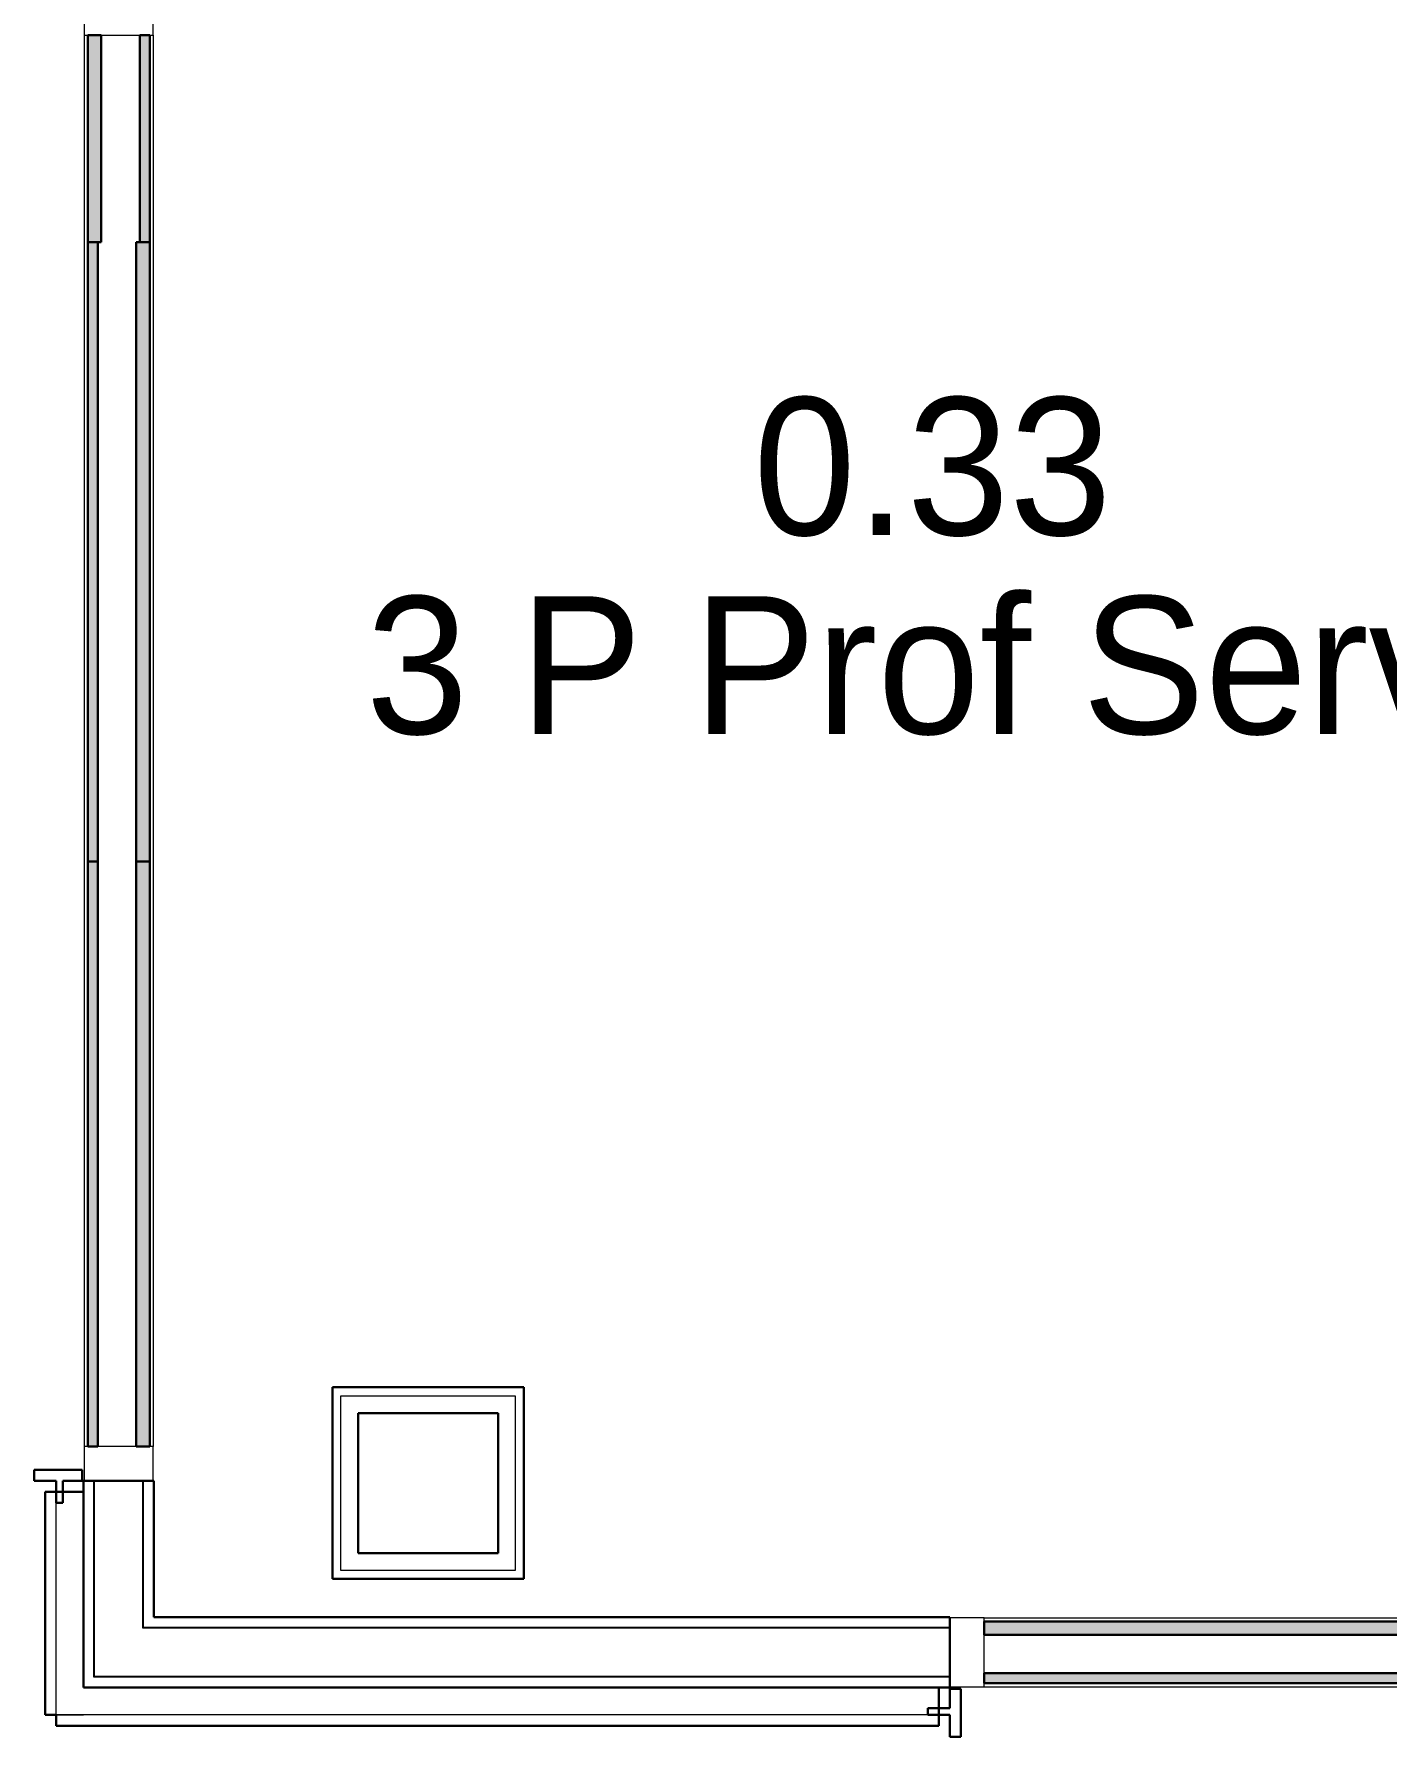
# Model space of a CAD drawing. Header units: millimetres. Extents: x 90978 to 295199, y -4084 to 97293.
# Drawn here: x 163028 to 164994, y 15094 to 17569 of the extents above; entities that cross this region are included whole.
import ezdxf

# ---------------------------------------------------------------- set-up
doc = ezdxf.new("R2010")
doc.units = ezdxf.units.MM
doc.header["$MEASUREMENT"] = 0
for name, color, linetype, lineweight in [('A-AREA-IDEN', 7, 'CONTINUOUS', 9), ('CSM-STL-XX-ZZ-M3-A-XXXX-00001_detached _19_04_21__rvt-1-Level 0$0$A-GLAZ-CURT', 7, 'CONTINUOUS', 9), ('CSM-STL-XX-ZZ-M3-A-XXXX-00001_detached _19_04_21__rvt-1-Level 0$0$A-GLAZ-CWMG', 7, 'CONTINUOUS', 9), ('CSM-STL-XX-ZZ-M3-A-XXXX-00001_detached _19_04_21__rvt-1-Level 0$0$A-WALL', 7, 'CONTINUOUS', 9), ('CSM-STL-XX-ZZ-M3-A-XXXX-00001_detached _19_04_21__rvt-1-Level 0$0$I-WALL', 7, 'CONTINUOUS', 9)]:
    doc.layers.add(name, color=color, linetype=linetype, lineweight=lineweight)
doc.styles.add('Century Gothic', font='GOTHIC.TTF', dxfattribs={"height": 200})

msp = doc.modelspace()

# ---------------------------------------------------------------- hatches: boundary and pattern name
at = {"layer": 'CSM-STL-XX-ZZ-M3-A-XXXX-00001_detached _19_04_21__rvt-1-Level 0$0$A-GLAZ-CURT'}
h = msp.add_hatch(color=256, dxfattribs=at)
h.paths.add_polyline_path([(163196.3, 17266.4), (163196.3, 17567.2), (163181.8, 17567.2), (163181.8, 17266.4)], flags=0)
h.paths.add_polyline_path([(163106.3, 17266.4), (163125.8, 17266.4), (163125.8, 17567.2), (163106.3, 17567.2)], flags=0)
h = msp.add_hatch(color=256, dxfattribs=at)
h.paths.add_polyline_path([(163176.8, 16366.4), (163196.3, 16366.4), (163196.3, 17266.4), (163176.8, 17266.4)], flags=0)
h.paths.add_polyline_path([(163120.8, 16366.4), (163120.8, 17266.4), (163106.3, 17266.4), (163106.3, 16366.4)], flags=0)
h = msp.add_hatch(color=256, dxfattribs=at)
h.paths.add_polyline_path([(163196.3, 15516.4), (163196.3, 16366.4), (163176.8, 16366.4), (163176.8, 15516.4)], flags=0)
h.paths.add_polyline_path([(163106.3, 15516.4), (163120.8, 15516.4), (163120.8, 16366.4), (163106.3, 16366.4), (163106.3, 15626.7)], flags=0)
h = msp.add_hatch(color=256, dxfattribs=at)
h.paths.add_polyline_path([(165258.8, 15262.4), (164408.8, 15262.4), (164408.8, 15242.9), (165258.8, 15242.9)], flags=0)
h.paths.add_polyline_path([(165258.8, 15172.4), (165258.8, 15186.9), (164408.8, 15186.9), (164408.8, 15172.4), (165148.6, 15172.4)], flags=0)

# ---------------------------------------------------------------- linework, layer by layer
at = {"layer": 'CSM-STL-XX-ZZ-M3-A-XXXX-00001_detached _19_04_21__rvt-1-Level 0$0$A-GLAZ-CURT', "lineweight": 30}
for p, q in [((163125.8, 17567.2), (163106.3, 17567.2)), ((163106.3, 17567.2), (163106.3, 17266.4)), ((163125.8, 17266.4), (163125.8, 17567.2)), ((163196.3, 17567.2), (163181.8, 17567.2)), ((163181.8, 17567.2), (163181.8, 17266.4)), ((163196.3, 17266.4), (163196.3, 17567.2)), ((163106.3, 17266.4), (163106.3, 16366.4)), ((163120.8, 17266.4), (163106.3, 17266.4)), ((163106.3, 17266.4), (163125.8, 17266.4)), ((163120.8, 16366.4), (163120.8, 17266.4)), ((163176.8, 17266.4), (163176.8, 16366.4)), ((163196.3, 17266.4), (163176.8, 17266.4)), ((163181.8, 17266.4), (163196.3, 17266.4)), ((163196.3, 16366.4), (163196.3, 17266.4)), ((163106.3, 16366.4), (163106.3, 15516.4)), ((163120.8, 16366.4), (163106.3, 16366.4)), ((163106.3, 16366.4), (163120.8, 16366.4)), ((163120.8, 15516.4), (163120.8, 16366.4)), ((163176.8, 16366.4), (163176.8, 15516.4)), ((163196.3, 16366.4), (163176.8, 16366.4)), ((163176.8, 16366.4), (163196.3, 16366.4)), ((163196.3, 15516.4), (163196.3, 16366.4)), ((163106.3, 15516.4), (163120.8, 15516.4)), ((163176.8, 15516.4), (163196.3, 15516.4)), ((165258.8, 15262.4), (164408.8, 15262.4)), ((164408.8, 15262.4), (164408.8, 15242.9)), ((164408.8, 15242.9), (165258.8, 15242.9)), ((165258.8, 15186.9), (164408.8, 15186.9)), ((164408.8, 15186.9), (164408.8, 15172.4)), ((164408.8, 15172.4), (165258.8, 15172.4))]:
    msp.add_line(p, q, dxfattribs=at)
at = {"layer": 'CSM-STL-XX-ZZ-M3-A-XXXX-00001_detached _19_04_21__rvt-1-Level 0$0$A-GLAZ-CWMG', "lineweight": 20, "extrusion": (0, 0, -1)}
for p, q in [((163101.3, 17617.2), (163101.3, 17567.2)), ((163201.3, 17567.2), (163201.3, 17617.2)), ((163101.3, 17567.2), (163201.3, 17567.2)), ((164408.8, 15267.4), (164358.8, 15267.4)), ((164358.8, 15267.4), (164358.8, 15167.4)), ((164408.8, 15167.4), (164408.8, 15267.4)), ((164358.8, 15167.4), (164408.8, 15167.4))]:
    msp.add_line(p, q, dxfattribs=at)
at = {"layer": 'CSM-STL-XX-ZZ-M3-A-XXXX-00001_detached _19_04_21__rvt-1-Level 0$0$A-GLAZ-CWMG'}
for p, q in [((163101.3, 17567.2), (163101.3, 17266.4)), ((163201.3, 17567.2), (163201.3, 17266.4)), ((163101.3, 17266.4), (163101.3, 16366.4)), ((163201.3, 17266.4), (163201.3, 16366.4)), ((163101.3, 16366.4), (163101.3, 15516.4)), ((163201.3, 16366.4), (163201.3, 15516.4)), ((164408.8, 15267.4), (165258.8, 15267.4)), ((164408.8, 15167.4), (165258.8, 15167.4))]:
    msp.add_line(p, q, dxfattribs=at)
at = {"layer": 'CSM-STL-XX-ZZ-M3-A-XXXX-00001_detached _19_04_21__rvt-1-Level 0$0$A-GLAZ-CWMG', "lineweight": 20}
for p, q in [((163201.3, 15516.4), (163101.3, 15516.4)), ((163101.3, 15516.4), (163101.3, 15466.4)), ((163201.3, 15466.4), (163201.3, 15516.4)), ((163101.3, 15466.4), (163201.3, 15466.4))]:
    msp.add_line(p, q, dxfattribs=at)
at = {"layer": 'CSM-STL-XX-ZZ-M3-A-XXXX-00001_detached _19_04_21__rvt-1-Level 0$0$A-WALL'}
for p, q in [((163474.2, 15590.1), (163702.4, 15590.1)), ((163474.2, 15565.1), (163474.2, 15590.1)), ((163702.4, 15590.1), (163727.4, 15590.1)), ((163727.4, 15590.1), (163727.4, 15336.5)), ((163474.2, 15361.5), (163474.2, 15565.1)), ((163115.3, 15268.4), (163115.3, 15466.4)), ((163116.3, 15268.4), (163116.3, 15466.4)), ((163186.3, 15268.4), (163186.3, 15466.4)), ((163187.3, 15268.4), (163187.3, 15466.4)), ((163060.3, 15126.4), (163060.3, 15450.4)), ((163474.2, 15336.5), (163474.2, 15361.5)), ((163702.4, 15336.5), (163474.2, 15336.5)), ((163727.4, 15336.5), (163702.4, 15336.5)), ((163115.3, 15182.4), (163115.3, 15268.4)), ((163116.3, 15252.4), (163116.3, 15268.4)), ((163186.3, 15253.4), (163186.3, 15268.4)), ((163187.3, 15253.4), (163187.3, 15268.4)), ((163116.3, 15182.4), (163116.3, 15252.4)), ((163186.3, 15252.4), (163186.3, 15253.4)), ((164358.8, 15252.4), (163186.3, 15252.4)), ((164358.8, 15253.4), (163187.3, 15253.4)), ((163115.3, 15181.4), (163115.3, 15182.4)), ((164358.8, 15181.4), (163115.3, 15181.4)), ((164358.8, 15182.4), (163116.3, 15182.4)), ((163100.3, 15126.4), (163060.3, 15126.4)), ((163060.3, 15126.4), (163100.3, 15126.4)), ((164342.8, 15126.4), (163100.3, 15126.4))]:
    msp.add_line(p, q, dxfattribs=at)
at = {"layer": 'CSM-STL-XX-ZZ-M3-A-XXXX-00001_detached _19_04_21__rvt-1-Level 0$0$A-WALL', "lineweight": 30}
for p, q in [((163098.3, 15482.4), (163028.3, 15482.4)), ((163028.3, 15482.4), (163028.3, 15466.4)), ((163028.3, 15466.4), (163060.3, 15466.4)), ((163060.3, 15466.4), (163060.3, 15434.4)), ((163070.3, 15434.4), (163070.3, 15466.4)), ((163070.3, 15466.4), (163098.3, 15466.4)), ((163098.3, 15466.4), (163098.3, 15482.4)), ((163060.3, 15434.4), (163070.3, 15434.4)), ((164374.8, 15164.4), (164358.8, 15164.4)), ((164358.8, 15164.4), (164358.8, 15136.4)), ((164374.8, 15094.4), (164374.8, 15164.4)), ((164358.8, 15136.4), (164326.8, 15136.4)), ((164326.8, 15136.4), (164326.8, 15126.4)), ((164326.8, 15126.4), (164358.8, 15126.4)), ((164358.8, 15126.4), (164358.8, 15094.4)), ((164358.8, 15094.4), (164374.8, 15094.4))]:
    msp.add_line(p, q, dxfattribs=at)
at = {"layer": 'CSM-STL-XX-ZZ-M3-A-XXXX-00001_detached _19_04_21__rvt-1-Level 0$0$I-WALL', "lineweight": 30}
for p, q in [((163702.4, 15602.6), (163461.7, 15602.6)), ((163461.7, 15602.6), (163461.7, 15590.1)), ((163461.7, 15590.1), (163461.7, 15565.1)), ((163727.4, 15602.6), (163702.4, 15602.6)), ((163739.9, 15602.6), (163727.4, 15602.6)), ((163739.9, 15324), (163739.9, 15602.6)), ((163461.7, 15565.1), (163461.7, 15361.5)), ((163499.2, 15565.1), (163702.4, 15565.1)), ((163499.2, 15361.5), (163499.2, 15565.1)), ((163702.4, 15565.1), (163702.4, 15361.5)), ((163100.3, 15466.4), (163100.3, 15268.4)), ((163202.3, 15466.4), (163100.3, 15466.4)), ((163202.3, 15268.4), (163202.3, 15466.4)), ((163044.3, 15450.4), (163044.3, 15126.4)), ((163100.3, 15450.4), (163044.3, 15450.4)), ((163100.3, 15166.4), (163100.3, 15450.4)), ((163461.7, 15361.5), (163461.7, 15336.5)), ((163702.4, 15361.5), (163499.2, 15361.5)), ((163461.7, 15336.5), (163461.7, 15324)), ((163461.7, 15324), (163702.4, 15324)), ((163702.4, 15324), (163727.4, 15324)), ((163727.4, 15324), (163739.9, 15324)), ((163100.3, 15268.4), (163100.3, 15181.4)), ((164358.8, 15268.4), (163202.3, 15268.4)), ((164358.8, 15166.4), (164358.8, 15268.4)), ((163100.3, 15181.4), (163100.3, 15166.4)), ((163100.3, 15166.4), (164358.8, 15166.4)), ((164342.8, 15166.4), (163100.3, 15166.4)), ((164342.8, 15110.4), (164342.8, 15166.4)), ((163044.3, 15126.4), (163060.3, 15126.4)), ((163060.3, 15126.4), (163060.3, 15110.4)), ((163060.3, 15110.4), (164342.8, 15110.4))]:
    msp.add_line(p, q, dxfattribs=at)

# ---------------------------------------------------------------- texts
at = {"layer": 'A-AREA-IDEN', "style": 'Century Gothic'}
for s, p in [('0.33', (164073.3, 16840.9)), ('3 P Prof Serv', (163510.4, 16551.9))]:
    msp.add_text(s, height=200, dxfattribs=at).set_placement(p)

doc.saveas('drawing.dxf')
